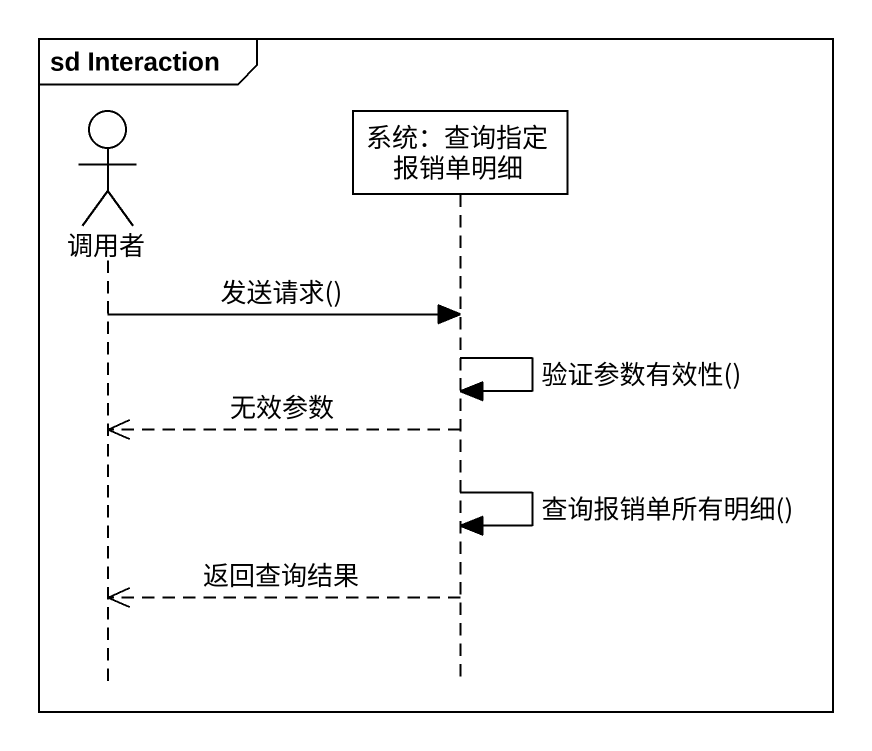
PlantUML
@startuml
mainframe sd Interaction
hide footbox
actor 调用者
participant "系统：查询指定报销单明细" as 系统_查询指定报销单明细

调用者 -> 系统_查询指定报销单明细 : 发送请求()
系统_查询指定报销单明细 -> 系统_查询指定报销单明细 : 验证参数有效性()
系统_查询指定报销单明细 -->> 调用者 : 无效参数
系统_查询指定报销单明细 -> 系统_查询指定报销单明细 : 查询报销单所有明细()
系统_查询指定报销单明细 -->> 调用者 : 返回查询结果
@enduml
